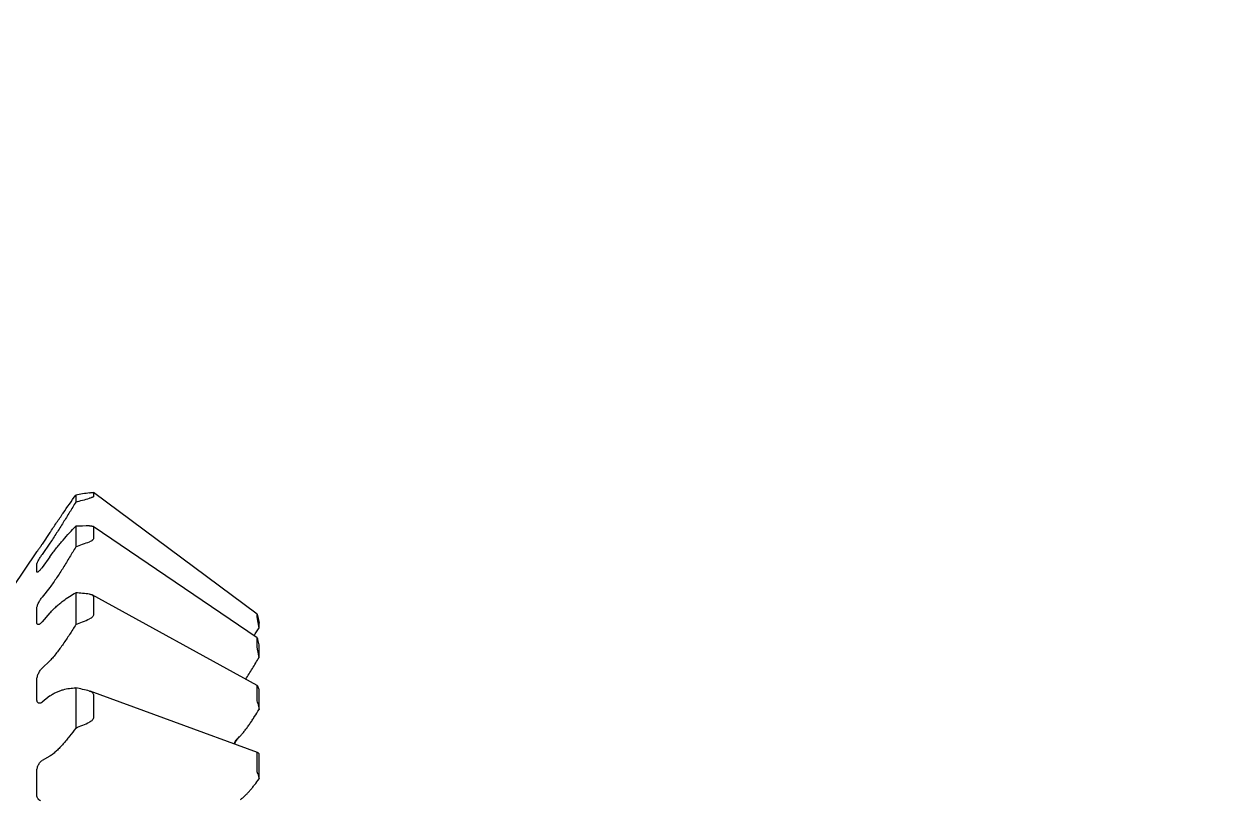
# Model space of a CAD drawing. Header units: inches. Extents: x -164 to 250, y -285 to 80.
# Drawn here: x 118.195 to 121.352, y 36.837 to 38.871 of the extents above; entities that cross this region are included whole.
import ezdxf

# ---------------------------------------------------------------- set-up
doc = ezdxf.new("R2010")
doc.units = ezdxf.units.IN
doc.header["$MEASUREMENT"] = 0
doc.layers.add('LAYER_CUT_FEAT', color=7, linetype='Continuous')
doc.layers.add('LAYER_FEATURE', color=7, linetype='Continuous')

msp = doc.modelspace()

# ---------------------------------------------------------------- linework, layer by layer
at = {"color": 7, "linetype": 'Continuous'}
for p, q in [((118.81007, 37.31413), (118.37887, 37.63493)), ((118.81025, 37.25165), (118.37755, 37.54557)), ((118.26352, 37.52934), (118.24306, 37.49872)), ((118.22891, 37.47872), (118.22891, 37.4792)), ((118.22892, 37.4787), (118.22891, 37.47872)), ((118.22906, 37.47881), (118.22892, 37.4787)), ((118.26352, 37.50147), (118.24306, 37.47176)), ((118.26352, 37.46598), (118.24306, 37.43744)), ((118.22891, 37.42658), (118.22891, 37.44458)), ((118.26352, 37.38509), (118.24306, 37.3592)), ((118.81066, 37.12595), (118.37488, 37.3652)), ((118.22891, 37.29327), (118.22891, 37.3275)), ((118.26352, 37.31759), (118.24306, 37.29393)), ((118.26352, 37.1916), (118.24306, 37.17207)), ((118.22891, 37.09183), (118.22891, 37.13895)), ((118.26352, 37.0987), (118.24306, 37.08222)), ((118.81137, 36.9496), (118.37023, 37.11112)), ((118.76608, 36.99381), (118.75706, 36.98519)), ((118.26352, 36.93993), (118.24306, 36.92867)), ((118.22891, 36.84199), (118.22891, 36.89738))]:
    msp.add_line(p, q, dxfattribs=at)
msp.add_circle((124.25513, 29.28373), 14)
msp.add_arc((118.80982, 36.94662), 0.06446, 142.89805, 143.7947, dxfattribs=at)
for points, knots in [([(118.24306, 37.49872), (118.24143, 37.49628), (118.23905, 37.49275), (118.23595, 37.48826), (118.23392, 37.48537), (118.23218, 37.48293), (118.2308, 37.48102), (118.2298, 37.47971), (118.22927, 37.47903), (118.22906, 37.47881)], [0, 0, 0, 0, 0.3612195, 0.5254513, 0.6718985, 0.7960282, 0.8939709, 0.9626672, 1, 1, 1, 1]), ([(118.22891, 37.44458), (118.22891, 37.44484), (118.22898, 37.44543), (118.22929, 37.44686), (118.23005, 37.44903), (118.23137, 37.45205), (118.23313, 37.45556), (118.23526, 37.45942), (118.23852, 37.46492), (118.24119, 37.46904), (118.24306, 37.47176)], [0, 0, 0, 0, 0.0255874, 0.057743, 0.1415442, 0.2495506, 0.3782187, 0.5230073, 0.678699, 1, 1, 1, 1]), ([(118.22959, 37.42487), (118.22948, 37.42493), (118.22927, 37.42511), (118.22905, 37.4255), (118.22893, 37.426), (118.22891, 37.42638), (118.22891, 37.42658)], [0, 0, 0, 0, 0.1984575, 0.4188777, 0.6822092, 1, 1, 1, 1]), ([(118.24306, 37.43744), (118.24234, 37.43644), (118.24092, 37.43452), (118.23879, 37.43186), (118.23675, 37.42956), (118.23488, 37.42766), (118.23321, 37.42621), (118.23193, 37.42534), (118.23103, 37.42492), (118.23036, 37.42472), (118.22984, 37.42474), (118.22959, 37.42487)], [0, 0, 0, 0, 0.1953342, 0.376554, 0.5396566, 0.6811491, 0.7982752, 0.8893455, 0.92515, 0.9548821, 1, 1, 1, 1]), ([(118.22891, 37.3275), (118.22891, 37.32854), (118.22915, 37.33083), (118.22999, 37.33444), (118.23131, 37.33845), (118.2337, 37.34424), (118.23746, 37.35135), (118.2411, 37.35671), (118.24306, 37.3592)], [0, 0, 0, 0, 0.0886917, 0.1949607, 0.3161331, 0.4485262, 0.7292455, 1, 1, 1, 1]), ([(118.23145, 37.28728), (118.23104, 37.28747), (118.23025, 37.28806), (118.22945, 37.28943), (118.22899, 37.29121), (118.22891, 37.29255), (118.22891, 37.29327)], [0, 0, 0, 0, 0.1968451, 0.4176367, 0.6823621, 1, 1, 1, 1]), ([(118.24306, 37.29393), (118.24201, 37.29271), (118.23999, 37.2906), (118.23723, 37.28848), (118.23515, 37.28745), (118.23379, 37.28704), (118.23254, 37.28695), (118.23178, 37.28714), (118.23145, 37.28728)], [0, 0, 0, 0, 0.3418265, 0.6216536, 0.7368435, 0.8362676, 0.9224171, 1, 1, 1, 1]), ([(118.22891, 37.13895), (118.22891, 37.14034), (118.22912, 37.14324), (118.23025, 37.14932), (118.23283, 37.15696), (118.23659, 37.16407), (118.24017, 37.16901), (118.24208, 37.17113), (118.24306, 37.17207)], [0, 0, 0, 0, 0.1131616, 0.2370756, 0.503175, 0.7676271, 0.8895373, 1, 1, 1, 1]), ([(118.2346, 37.0796), (118.23416, 37.07974), (118.2333, 37.08012), (118.23172, 37.08136), (118.23016, 37.08378), (118.22911, 37.08752), (118.22891, 37.09032), (118.22891, 37.09183)], [0, 0, 0, 0, 0.0957931, 0.1949139, 0.4163313, 0.6835728, 1, 1, 1, 1]), ([(118.24306, 37.08222), (118.24235, 37.08165), (118.24094, 37.08066), (118.23873, 37.07965), (118.23659, 37.07925), (118.23522, 37.07941), (118.2346, 37.0796)], [0, 0, 0, 0, 0.2974583, 0.5587177, 0.7891442, 1, 1, 1, 1]), ([(118.75706, 36.98519), (118.75533, 36.98354), (118.75208, 36.97956), (118.74951, 36.97513), (118.74832, 36.97269)], [0, 0, 0, 0, 0.4680936, 1, 1, 1, 1]), ([(118.75032, 36.97196), (118.75086, 36.97312), (118.75306, 36.97752), (118.75566, 36.98174), (118.75781, 36.98469)], [0, 0, 0, 0, 0.2585445, 1, 1, 1, 1]), ([(118.75842, 36.9855), (118.75886, 36.98608), (118.76056, 36.98826), (118.76243, 36.99032), (118.7639, 36.99173)], [0, 0, 0, 0, 0.2635592, 1, 1, 1, 1]), ([(118.22891, 36.89738), (118.22891, 36.90062), (118.22969, 36.90715), (118.2322, 36.91486), (118.23509, 36.92039), (118.2375, 36.92389), (118.24012, 36.9267), (118.24208, 36.92813), (118.24306, 36.92867)], [0, 0, 0, 0, 0.2733171, 0.5485896, 0.6780236, 0.7976579, 0.9052915, 1, 1, 1, 1]), ([(118.23898, 36.82256), (118.23826, 36.82266), (118.2368, 36.8231), (118.23483, 36.82438), (118.23308, 36.82623), (118.23101, 36.82956), (118.22931, 36.83491), (118.22891, 36.83952), (118.22891, 36.84199)], [0, 0, 0, 0, 0.0926311, 0.1900638, 0.2964665, 0.4143226, 0.6860754, 1, 1, 1, 1])]:
    msp.add_open_spline(points, degree=3, knots=knots, dxfattribs=at)
at = {"layer": 'LAYER_CUT_FEAT', "color": 7, "linetype": 'Continuous'}
for p, q in [((118.37873, 37.63504), (118.37883, 37.63487)), ((118.37883, 37.63487), (118.37883, 37.62465)), ((118.33196, 37.62861), (118.33196, 37.61003)), ((118.33196, 37.54624), (118.33196, 37.49232)), ((118.37883, 37.54353), (118.37883, 37.51386)), ((118.33196, 37.37099), (118.33196, 37.287)), ((118.37883, 37.35957), (118.37883, 37.31336)), ((118.81006, 37.31407), (118.81007, 37.31413)), ((118.81006, 37.30701), (118.81006, 37.31407)), ((118.8117, 37.29713), (118.81006, 37.30701)), ((118.81007, 37.31413), (118.8117, 37.30701)), ((118.8117, 37.30701), (118.81521, 37.29024)), ((118.81521, 37.2787), (118.8117, 37.29713)), ((118.81521, 37.2787), (118.81521, 37.29024)), ((118.81006, 37.23048), (118.81006, 37.25098)), ((118.81521, 37.20046), (118.81521, 37.23395)), ((118.81521, 37.20046), (118.8117, 37.21875)), ((118.33196, 37.12), (118.33196, 37.01417)), ((118.36806, 37.11178), (118.37023, 37.11112)), ((118.37883, 37.101), (118.37883, 37.04276)), ((118.81006, 37.09197), (118.81006, 37.12389)), ((118.81521, 37.06318), (118.81521, 37.11534)), ((118.81006, 36.90503), (118.81006, 36.94526)), ((118.81137, 36.9496), (118.8117, 36.94939)), ((118.81521, 36.8803), (118.81521, 36.94603))]:
    msp.add_line(p, q, dxfattribs=at)
for centre, radius, start, end in [((118.94133, 33.90786), 3.77033, 98.74556, 99.30114), ((116.22556, 45.37945), 8.04989, 285.169087, 285.435529), ((118.39234, 36.05883), 1.48864, 90.93432, 92.32463), ((117.59989, 39.57308), 2.20578, 289.38331, 290.38066), ((118.24471, 36.36332), 1.01144, 82.99502, 85.0517), ((117.80925, 38.59983), 1.41307, 291.71022, 293.29497), ((115.30375, 39.40172), 4.10336, 328.49113, 328.84291), ((115.67216, 36.42236), 3.24614, 14.47857, 14.72417), ((118.15703, 36.26793), 0.86984, 75.95912, 78.39848), ((118.15715, 36.85948), 0.70605, 21.24702, 22.01916), ((122.93591, 37.95563), 4.21624, 191.99287, 192.22016), ((117.91948, 38.0317), 1.09796, 292.06641, 294.11483), ((118.76056, 36.89246), 0.07652, 44.428, 48.06487), ((120.37643, 37.31438), 1.62045, 195.06796, 195.5379)]:
    msp.add_arc(centre, radius, start, end, dxfattribs=at)
for points, knots in [([(118.36806, 37.63435), (118.3693, 37.63454), (118.3711, 37.63479), (118.37342, 37.63506), (118.37495, 37.6352), (118.37628, 37.63528), (118.37737, 37.6353), (118.37816, 37.63524), (118.3786, 37.63514), (118.37873, 37.63504)], [0, 0, 0, 0, 0.3489175, 0.5075102, 0.6515651, 0.7770011, 0.8792335, 0.954374, 1, 1, 1, 1]), ([(118.26352, 37.52934), (118.26649, 37.53379), (118.27241, 37.54257), (118.28409, 37.55979), (118.30378, 37.58854), (118.32073, 37.61281), (118.33196, 37.62861)], [0, 0, 0, 0, 0.1330716, 0.2635692, 0.5176094, 1, 1, 1, 1]), ([(118.33196, 37.61003), (118.32649, 37.60103), (118.31545, 37.58292), (118.30145, 37.56029), (118.29002, 37.54212), (118.28133, 37.52845), (118.27252, 37.51488), (118.26656, 37.50589), (118.26352, 37.50147)], [0, 0, 0, 0, 0.2462246, 0.495875, 0.6217353, 0.7480494, 0.8744916, 1, 1, 1, 1]), ([(118.37883, 37.62465), (118.37883, 37.62447), (118.37854, 37.62405), (118.37785, 37.62354), (118.3768, 37.62295), (118.37487, 37.62209), (118.37192, 37.62103), (118.36941, 37.62029), (118.36806, 37.61991)], [0, 0, 0, 0, 0.0445581, 0.1169856, 0.2178421, 0.3433587, 0.6488122, 1, 1, 1, 1]), ([(118.26352, 37.46598), (118.26642, 37.47003), (118.2723, 37.47777), (118.28117, 37.48897), (118.2899, 37.49958), (118.30121, 37.51289), (118.31509, 37.52852), (118.32638, 37.54051), (118.33196, 37.54624)], [0, 0, 0, 0, 0.1413617, 0.276168, 0.4061178, 0.5319824, 0.7726329, 1, 1, 1, 1]), ([(118.36806, 37.54727), (118.3699, 37.5473), (118.37252, 37.5472), (118.3757, 37.5465), (118.37702, 37.54593), (118.37755, 37.54557)], [0, 0, 0, 0, 0.5640062, 0.8026126, 1, 1, 1, 1]), ([(118.37755, 37.54557), (118.37792, 37.54532), (118.37856, 37.54476), (118.37883, 37.54392), (118.37883, 37.54353)], [0, 0, 0, 0, 0.5334588, 1, 1, 1, 1]), ([(118.37883, 37.51386), (118.37883, 37.51303), (118.37817, 37.5117), (118.37686, 37.51027), (118.37496, 37.5087), (118.37201, 37.50699), (118.36944, 37.50589), (118.36806, 37.50538)], [0, 0, 0, 0, 0.175799, 0.2864816, 0.4112042, 0.6923392, 1, 1, 1, 1]), ([(118.33196, 37.49232), (118.32654, 37.48296), (118.31832, 37.469), (118.30715, 37.45055), (118.29867, 37.43687), (118.29008, 37.42339), (118.2814, 37.41015), (118.27262, 37.39735), (118.26664, 37.38904), (118.26352, 37.38509)], [0, 0, 0, 0, 0.2548444, 0.3818766, 0.5083968, 0.6341373, 0.758716, 0.8813792, 1, 1, 1, 1]), ([(118.26352, 37.31759), (118.26497, 37.31927), (118.2679, 37.32246), (118.27381, 37.32835), (118.28109, 37.33511), (118.28985, 37.34252), (118.30111, 37.35136), (118.31497, 37.36107), (118.32635, 37.3679), (118.33196, 37.37099)], [0, 0, 0, 0, 0.07645, 0.1488732, 0.2871167, 0.4182048, 0.5436098, 0.7798967, 1, 1, 1, 1]), ([(118.36806, 37.36721), (118.36929, 37.36705), (118.37163, 37.36661), (118.37388, 37.36575), (118.37488, 37.3652)], [0, 0, 0, 0, 0.5192314, 1, 1, 1, 1]), ([(118.37488, 37.3652), (118.37545, 37.36488), (118.3765, 37.36419), (118.37779, 37.36286), (118.37864, 37.3613), (118.37883, 37.36014), (118.37883, 37.35957)], [0, 0, 0, 0, 0.2699893, 0.5223085, 0.7620867, 1, 1, 1, 1]), ([(118.33196, 37.287), (118.32658, 37.2782), (118.31841, 37.26517), (118.30719, 37.24814), (118.29871, 37.23577), (118.29013, 37.22378), (118.28147, 37.21226), (118.27407, 37.20313), (118.26813, 37.19627), (118.26507, 37.19308), (118.26352, 37.1916)], [0, 0, 0, 0, 0.2629816, 0.3923895, 0.5200404, 0.6455571, 0.7684135, 0.8875216, 0.9451361, 1, 1, 1, 1]), ([(118.37883, 37.31336), (118.37883, 37.31218), (118.37806, 37.30967), (118.37555, 37.30654), (118.3721, 37.30393), (118.36946, 37.30256), (118.36806, 37.30196)], [0, 0, 0, 0, 0.2151168, 0.4583982, 0.7234199, 1, 1, 1, 1]), ([(118.81006, 37.25098), (118.81006, 37.25104), (118.81006, 37.25116), (118.81007, 37.25133), (118.81009, 37.25149), (118.81012, 37.2516), (118.81018, 37.25168), (118.81023, 37.25166), (118.81025, 37.25165)], [0, 0, 0, 0, 0.2415358, 0.4442514, 0.676257, 0.8273555, 0.9160268, 1, 1, 1, 1]), ([(118.8117, 37.21875), (118.81149, 37.21984), (118.8111, 37.22201), (118.81059, 37.22518), (118.81025, 37.22768), (118.81009, 37.22941), (118.81006, 37.23015), (118.81006, 37.23048)], [0, 0, 0, 0, 0.2806514, 0.5588694, 0.8126842, 0.9180309, 1, 1, 1, 1]), ([(118.81025, 37.25165), (118.81031, 37.25161), (118.81041, 37.25146), (118.81055, 37.25117), (118.81071, 37.25075), (118.81097, 37.25001), (118.81131, 37.24889), (118.81157, 37.24794), (118.8117, 37.24742)], [0, 0, 0, 0, 0.0441699, 0.1175742, 0.217506, 0.3400919, 0.6405805, 1, 1, 1, 1]), ([(118.78005, 37.14275), (118.78622, 37.1521), (118.79817, 37.1712), (118.80958, 37.19064), (118.81521, 37.20046)], [0, 0, 0, 0, 0.497219, 1, 1, 1, 1]), ([(118.26352, 37.0987), (118.26496, 37.09986), (118.26787, 37.10195), (118.2738, 37.10545), (118.2811, 37.10912), (118.28987, 37.11259), (118.3012, 37.11616), (118.31521, 37.11903), (118.32645, 37.1199), (118.33196, 37.12)], [0, 0, 0, 0, 0.0762133, 0.14768, 0.2835266, 0.4124032, 0.5363132, 0.7730669, 1, 1, 1, 1]), ([(118.37023, 37.11112), (118.37137, 37.1107), (118.37356, 37.10967), (118.37638, 37.10743), (118.37835, 37.10447), (118.37883, 37.10215), (118.37883, 37.101)], [0, 0, 0, 0, 0.2594372, 0.5105506, 0.7551323, 1, 1, 1, 1]), ([(118.81006, 37.12389), (118.81006, 37.12424), (118.81007, 37.12483), (118.81017, 37.12548), (118.8103, 37.12581), (118.8104, 37.12595), (118.81054, 37.126), (118.81063, 37.12597), (118.81066, 37.12595)], [0, 0, 0, 0, 0.4436204, 0.73435, 0.8276056, 0.8933826, 0.9445143, 1, 1, 1, 1]), ([(118.81066, 37.12595), (118.81076, 37.1259), (118.81094, 37.1257), (118.81131, 37.12512), (118.81154, 37.12459), (118.8117, 37.12419)], [0, 0, 0, 0, 0.1543912, 0.375493, 1, 1, 1, 1]), ([(118.8117, 37.07954), (118.81126, 37.08162), (118.81069, 37.0848), (118.81019, 37.08895), (118.81006, 37.09101), (118.81006, 37.09197)], [0, 0, 0, 0, 0.5084958, 0.7712803, 1, 1, 1, 1]), ([(118.37883, 37.04276), (118.37883, 37.04134), (118.37814, 37.03842), (118.37564, 37.03469), (118.37216, 37.03169), (118.36947, 37.03019), (118.36806, 37.02956)], [0, 0, 0, 0, 0.2378225, 0.4864717, 0.7419869, 1, 1, 1, 1]), ([(118.76608, 36.99381), (118.76721, 36.99488), (118.76941, 36.99719), (118.77257, 37.00088), (118.77576, 37.00475), (118.78, 37.01015), (118.78523, 37.01718), (118.79139, 37.0259), (118.79747, 37.03491), (118.80551, 37.0473), (118.81137, 37.05678), (118.81521, 37.06318)], [0, 0, 0, 0, 0.0547314, 0.1122843, 0.1712467, 0.231335, 0.3541969, 0.4797545, 0.6074667, 0.7369344, 1, 1, 1, 1]), ([(118.33196, 37.01417), (118.32662, 37.00677), (118.31848, 36.99592), (118.30722, 36.982), (118.29875, 36.97213), (118.29017, 36.96281), (118.28152, 36.95412), (118.2741, 36.94753), (118.26815, 36.94281), (118.26508, 36.94079), (118.26352, 36.93993)], [0, 0, 0, 0, 0.2697172, 0.4009007, 0.5292149, 0.6542505, 0.7754564, 0.8916592, 0.9473702, 1, 1, 1, 1]), ([(118.81006, 36.94526), (118.81006, 36.94599), (118.8101, 36.9472), (118.81033, 36.94856), (118.81063, 36.94925), (118.81085, 36.94953), (118.81112, 36.94966), (118.81129, 36.94963), (118.81137, 36.9496)], [0, 0, 0, 0, 0.4437113, 0.7355123, 0.8291017, 0.8965552, 0.9488558, 1, 1, 1, 1]), ([(118.76608, 36.8259), (118.76721, 36.82652), (118.76942, 36.828), (118.77258, 36.83054), (118.77577, 36.8333), (118.78002, 36.83727), (118.78526, 36.84263), (118.79142, 36.84946), (118.7975, 36.8567), (118.80557, 36.86691), (118.8114, 36.87487), (118.81521, 36.8803)], [0, 0, 0, 0, 0.0523693, 0.1079115, 0.1651798, 0.2239028, 0.3450192, 0.4700675, 0.5984816, 0.7298235, 1, 1, 1, 1]), ([(118.8117, 36.89312), (118.81122, 36.89491), (118.81065, 36.89779), (118.81017, 36.90178), (118.81006, 36.90395), (118.81006, 36.90503)], [0, 0, 0, 0, 0.4595649, 0.7309424, 1, 1, 1, 1])]:
    msp.add_open_spline(points, degree=3, knots=knots, dxfattribs=at)
at = {"layer": 'LAYER_FEATURE', "color": 7, "linetype": 'Continuous'}
for p, q in [((118.16566, 37.38432), (118.22891, 37.4792)), ((118.22891, 37.4792), (118.22913, 37.47907))]:
    msp.add_line(p, q, dxfattribs=at)

doc.saveas('drawing.dxf')
